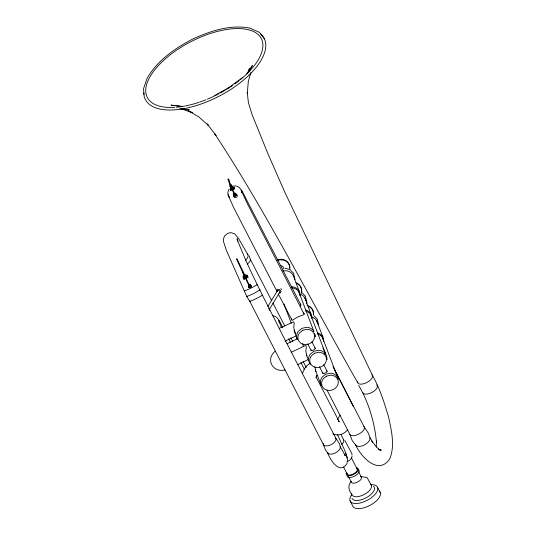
<?xml version="1.0" encoding="UTF-8"?>
<svg xmlns="http://www.w3.org/2000/svg" width="536" height="536" viewBox="0 0 536 536"><rect width="100%" height="100%" fill="white"/><g stroke="black" fill="none" stroke-linecap="round" stroke-linejoin="round"><path stroke-width="0.8" d="M233.495 185.992C239.029 184.907 241.924 190.508 243.9 194.635L300.924 304.93L300.274 306.116M241.408 190.997L241.944 192.545L241.12 190.126L247.264 203.499L304.274 314.498L297.661 317.01L292.127 320.407L278.318 294.003M322.88 347.985L325.459 352.969L324.809 354.155M230.413 188.927L230.849 190.736L230.413 188.927L230.627 186.716M376.252 446.917L376.433 441.054L376.507 442.522C374.61 422.562 368.862 402.69 358.651 385.371M311.912 341.794L315.309 348.367L314.451 349.519L312.327 350.557L311.054 350.437L311.108 349.72M323.764 364.721L327.161 371.294L326.31 372.453L324.18 373.485L322.906 373.364L322.96 372.647M247.297 93.418L248.342 81.157L250.888 72.481M302.525 373.733C303.389 369.398 306.317 365.492 310.11 363.261M248.135 72.923L249.468 68.38L248.155 72.266M247.317 275.873L247.967 277.293L244.061 279.196L243.324 276.924L243.987 275.698M351.18 495.371L351.804 493.535M340.139 415.065L337.445 419.742M306.311 303.939L306.867 302.552L305.406 296.187L301.895 292.555M250.098 287.423L250.118 287.383A1.146 1.139 0 0 0 250.587 285.521A1.146 1.139 0 0 0 248.691 285.882A1.146 1.139 0 0 0 249.823 287.443M244.617 274.894L236.986 258.774L236.443 258.848L247.109 281.748L250.078 287.658L250.54 287.397L250.078 287.618C248.717 284.12 247.331 280.757 245.582 276.958M249.387 285.045L250.473 287.45M229.033 188.953L227.854 192.397L228.303 195.573M347.301 462.963C340.199 475.687 330.069 460.042 327.637 452.712A7.008 3.571 -27.5 0 0 335.235 452.994A7.008 3.571 -27.5 0 0 340.219 446.589L339.456 443.647L335.925 438.354L282.7 335.395C266.968 303.671 249.99 272.576 237.227 239.485L237.79 241.133L237.187 238.654L237.301 240.476M351.261 481.362C347.368 485.683 348.748 490.695 352.118 494.855A10.767 4.965 -27.3 0 0 364.808 494.159A10.767 4.965 -27.3 0 0 370.671 484.403M249.307 71.1L252.416 65.499L246.728 73.834M267.853 306.525L277.481 290.566M269.219 309.687L279.685 292.334M247.967 277.293L246.647 275.303L246.989 275.162M347.603 429.684C344.454 434.247 337.888 436.405 332.836 433.785M245.093 274.66L245.059 274.171L244.275 274.439L245.689 277.125L245.233 277.353L243.82 274.66L243.136 275.109L243.579 275.397M275.189 351.207C265.173 359.401 272.891 373.11 285.145 369.9M317.037 375.428L316.381 376.118L316.669 375.716L316.153 377.78L316.086 376.942L339.322 421.859L338.196 420.847L338.765 421.075M247.022 296.234L246.761 296.495L249.736 301.272L323.349 444.471L325.62 450.381L328.186 453.476M249.006 285.226L248.738 285.474A1.333 1.327 0 0 0 249.81 287.691L250.218 287.638A1.434 1.434 0 0 0 250.808 285.293A1.434 1.434 0 0 0 248.436 285.748A1.434 1.434 0 0 0 249.85 287.705M250.459 287.47L250.734 287.222A1.333 1.327 0 0 0 249.649 285.031L249.307 285.098M235.15 195.225L235.418 195.01A1.333 1.119 -30.1 0 0 234.574 193.114L233.656 193.556A1.333 1.119 -30.1 0 0 234.5 195.452L235.224 195.191M232.034 189.556L234.875 195.593L235.525 195.191A1.333 1.119 -30.1 0 0 235.009 193.302M315.094 336.869L315.731 336.38L315.135 334.812M242.413 77.593L229.408 87.247L214.675 95.555M244.208 276.127L242.962 276.857L243.934 278.988L247.84 277.092L246.868 274.955M234.835 195.379L233.864 193.395L233.763 193.737A1.333 1.119 -30.1 0 0 234.607 195.633L234.942 195.56M235.25 195.405L234.835 195.513M229.837 184.585L227.82 179.131L228.276 178.903L229.08 179.768L230.299 185M230.212 186.354L229.609 185.684L230.252 185.155L231.847 188.438L232.302 188.21L230.715 184.933L231.532 184.746L231.941 186.468L233.736 187.312L234.755 188.84L233.455 189.469M230.54 185.912L229.897 186.441L231.076 187.788L230.701 189.684L234.024 188.069L232.229 187.225L231.82 185.503L231.003 185.69M242.976 271.745L242.513 271.966L244.161 275.115M244.463 276.074C242.641 276.61 245.736 276.991 244.094 277.916L243.967 278.331L247.29 276.717C245.414 277.34 246.238 275.062 244.919 275.846M246.185 278.412L245.723 278.633L245.126 277.179M296.663 335.697L285.052 341.124M287.035 343.817L297.333 338.806M291.135 352.32L305.734 345.392L306.331 346.966L305.822 351.127L306.88 356.031M297.962 364.554L308.267 359.542M233.716 194.89A1.146 0.965 -30.1 0 0 234.788 195.774L235.076 195.707A1.146 0.965 -30.1 0 0 235.619 193.972M233.736 187.312L234.319 187.687M279.464 328.287L293.627 321.794L294.224 323.362L293.715 327.523L295.47 333.754M379.093 449.537L381.116 449.697L378.376 449.181M180.21 106.195L170.951 105.13L181.985 106.409M179.694 108.701L189.282 109.813L181.543 108.929L192.458 112.654L187.955 110.537L198.876 116.975L208.33 125.391L207.479 124.258M243.324 276.924L243.083 277.065M260.148 289.849L253.428 293.768L246.761 296.495L226.366 250.325L223.432 241.321L223.318 239.498L224.484 236.081L227.217 233.709L229.502 232.818L231.318 232.711L234.735 233.897L238.688 238.654L247.954 254.835M272.75 315.744C278.693 316.448 280.174 323.349 282.834 327.59M245.14 275.135L246.647 275.303M284.871 268.235L290.043 269.628L293.554 273.26L295.008 279.625M379.515 449.724L381.076 450.89L376.674 447.279L371.837 441.001L372.641 442.146L369.947 437.51L368.145 432.813L364.366 427.279L334.203 368.929M314.793 347.924L315.309 348.367M326.645 370.852L327.161 371.294M344.494 455.017L345.392 455.821L340.213 446.595M313.748 315.483L317.258 319.114L318.719 325.479M356.192 445.637L352.313 440.786L349.861 434.334L326.973 390.074M207.124 123.776L216.048 135.541L214.507 133.498C267.31 213.569 310.27 299.517 357.74 382.724M264.355 38.873L259.464 32.381L249.95 28.14C230.42 24.314 210.782 30.874 193.127 38.833C175.125 48.16 157.577 60.287 147.179 78.142L143.501 88.795L144.298 97.284L144.78 98.148A66.799 30.787 -27.3 0 0 222.748 94.249A66.799 30.787 -27.3 0 0 260.55 33.815M345.063 440.8L351.897 453.664L351.991 454.675M300.314 304.059L300.924 304.93M303.678 312.924L304.287 313.795M324.85 352.105L325.459 352.969M249.099 255.773L250.258 259.203L271.732 300.743M228.865 196.344L229.817 197.818M235.331 195.372L232.557 189.282M234.815 195.312L235.076 195.707M234.507 195.385L234.788 195.774M355.549 444.766C360.882 456.933 378.885 476.102 389.907 458.481C395.153 445.248 391.387 430.663 388.667 417.323C384.406 403.072 379.91 388.439 372.527 375.528L284.884 192.404L268.034 153.986L252.282 115.119L248.429 102.791L247.237 92.299M332.983 366.45L353.365 406.502M230.715 184.933L232.302 188.21M307.657 343.864L311.054 350.437M319.51 366.792L322.906 373.364M276.784 291.048L233.549 207.378L227.954 194.541M377.592 487.398L380.245 492.524M371.455 485.449L367.348 477.978L365.961 477.328L360.319 476.437A5.601 2.58 -27.3 0 1 358.611 481.482A5.601 2.58 -27.3 0 1 351.388 482.219L348.46 476.551M272.884 302.967L284.77 325.962M290.907 337.834L292.824 341.539M303.182 361.565L306.25 367.502M340.762 434.261L343.831 440.197M351.422 457.918L357.257 469.214M358.524 471.653L361.452 477.321M288.603 338.745L290.525 342.464M300.904 362.544L304.368 369.237M343.549 467.05L347.194 474.112M350.055 500.792L352.708 505.924A15.33 7.069 -27.3 0 0 370.778 504.932A15.33 7.069 -27.3 0 0 379.126 491.036M230.306 183.875L232.222 188.243L231.766 188.464L231.646 188.009M337.466 434.361C340.956 443.185 346.517 451.627 347.656 461.168M243.411 277.775L244.061 279.196M231.117 186.749L231.277 187.138M316.81 321.071L322.886 337.064M322.659 338.002L337.633 377.424M304.957 298.143L311.034 314.136M326.203 354.845L327.168 359.576M310.806 315.074L325.781 354.497A9.159 8.114 -20.8 0 0 318.438 350.249L313.828 351.281L310.217 354.249A9.159 8.114 -20.8 0 0 308.649 360.493M299.182 291.209L293.105 275.216A9.708 8.603 -20.8 0 0 282.82 270.968M298.954 292.147L313.929 331.57A9.159 8.114 -20.8 0 0 306.585 327.315L301.969 328.354L298.358 331.322A9.159 8.114 -20.8 0 0 296.716 335.429M315.315 369.967L321.185 385.424A9.159 8.114 -20.8 0 1 322.069 377.177L325.68 374.208L330.29 373.177A9.159 8.114 -20.8 0 1 338.323 379.428M306.398 354.772L309.332 362.497M283.973 304.013L291.316 323.335M293.956 330.297L297.48 339.569A9.159 8.114 -20.8 0 1 296.676 336.126M281.46 327.59L278.82 320.635L279.323 322.906M345.687 453.228L346.216 454.769M346.718 456.21L347.295 457.885M234.111 187.285L234.547 188.431L230.641 190.327L230.205 189.181M228.537 196.243L228.832 197.114M314.88 366.698L315.939 371.602M302.773 343.596L303.396 346.591M291.53 318.84L291.711 319.918M335.375 437.59A7.008 3.571 -27.5 0 1 330.947 444.746A7.008 3.571 -27.5 0 1 323.221 443.507M249.977 301.031A7.149 0.429 -26.1 0 0 250.52 301.125L252.778 300.194A6.934 0.415 -26.1 0 0 259.069 297.138L261.414 295.825A7.149 0.429 -26.1 0 0 262.124 295.122M373.445 486.226A12.429 5.729 -27.3 0 1 366.671 497.488A12.429 5.729 -27.3 0 1 352.025 498.292M371.776 484.665A15.33 7.069 -27.3 0 1 375.682 493.643A15.33 7.069 -27.3 0 1 356.909 503.485A15.33 7.069 -27.3 0 1 351.368 495.371M356.849 468.672A5.601 2.58 -27.3 0 1 353.15 474.085A5.601 2.58 -27.3 0 1 347.127 473.395M356.889 467.673A6.7 3.089 -27.3 0 1 353.331 474.561A6.7 3.089 -27.3 0 1 346.464 472.745M358.651 469.811A6.7 3.089 -27.3 0 1 355 475.888A6.7 3.089 -27.3 0 1 347.107 476.323M343.321 439.513A7.002 3.229 -27.3 0 1 341.687 444.351M351.951 455.895A7.002 3.229 -27.3 0 1 346.812 461.992M250.258 259.203A7.002 3.229 -27.3 0 1 247.203 264.067M247.344 253.977A7.089 4.027 -27.8 0 1 247.176 258.365A6.968 3.96 -27.8 0 1 245.233 260.355M174.81 107.361A64.146 29.567 -27.3 0 1 157.785 66.263A64.146 29.567 -27.3 0 1 245.461 29.132A64.146 29.567 -27.3 0 1 240.476 79.549M239.264 80.534A64.146 29.567 -27.3 0 1 234.795 83.924M232.798 85.331A64.146 29.567 -27.3 0 1 230.091 87.16M229.408 87.603A64.146 29.567 -27.3 0 1 226.614 89.365M225.187 90.222A64.146 29.567 -27.3 0 1 220.068 93.13M218.581 93.921A64.146 29.567 -27.3 0 1 207.244 99.227M205.703 99.857A64.146 29.567 -27.3 0 1 199.58 102.115M198.782 102.383A64.146 29.567 -27.3 0 1 185.382 105.954M184.632 106.101A64.146 29.567 -27.3 0 1 176.391 107.247M371.924 374.724A8.234 3.792 -27.3 0 1 366.49 382.691A8.234 3.792 -27.3 0 1 357.639 381.679M143.903 94.51A66.799 30.787 -27.3 0 1 143.789 92.936M376.728 384.902A8.074 3.725 -27.3 0 1 372.332 392.225A8.074 3.725 -27.3 0 1 362.812 392.747M277.393 291.618A1.427 1.005 31.1 0 1 278.003 290.331A1.427 1.005 31.1 0 1 279.779 291.283A1.427 1.005 31.1 0 1 279.169 292.569M268.757 308.609A2.378 1.675 31.1 0 1 269.729 310.471M276.77 291.443A2.378 1.675 31.1 0 1 277.789 289.293A2.378 1.675 31.1 0 1 280.743 290.88A2.378 1.675 31.1 0 1 279.732 293.031M280.804 288.643A2.378 1.675 31.1 0 1 281.554 289.541M249.535 287.39A1.146 1.139 0 0 1 248.798 285.675A1.146 1.139 0 0 1 250.66 285.567A1.146 1.139 0 0 1 250.124 287.356M248.751 284.542A1.936 1.936 23.7 0 1 250.687 284.435M234.989 193.369A1.253 1.052 -30.1 0 1 234.922 195.493L234.607 195.566A1.253 1.052 -30.1 0 1 233.475 194.876M233.488 194.313A1.253 1.052 -30.1 0 1 234.071 193.583M235.525 194.065A1.146 0.965 -30.1 0 1 235.934 195.312A1.146 0.965 -30.1 0 1 234.547 195.982A1.146 0.965 -30.1 0 1 233.897 194.856M235.673 193.831A1.434 1.206 -30.1 0 1 235.27 196.176L234.922 196.256A1.434 1.206 -30.1 0 1 233.629 194.816M234.989 193.737A1.434 1.206 -30.1 0 1 235.344 193.737M236.852 194.588A1.936 1.635 -30.1 0 1 235.927 197.529L235.458 197.637A1.936 1.635 -30.1 0 1 233.629 196.143M349.861 434.334A7.966 3.672 -27.3 0 0 352.916 435.755A8.12 3.739 -27.3 0 0 363.173 430.763A7.966 3.672 -27.3 0 0 363.783 426.495M369.9 437.53A8.033 4.141 -28.7 0 1 364.266 445.027A8.033 4.141 -28.7 0 1 355.576 444.753M256.965 284.583A7.149 0.429 -26.1 0 1 256.255 285.286L253.91 286.599A6.934 0.415 -26.1 0 1 247.619 289.661L245.361 290.586A7.149 0.429 -26.1 0 1 244.577 290.733M291.611 287.892A9.159 8.114 -20.8 0 1 299.738 294.874M314.612 333.573A9.159 8.114 -20.8 0 1 314.733 335.013M291.396 286.7A9.708 8.603 -20.8 0 1 299.993 295.597M280.603 265.675A3.31 2.935 -20.8 0 1 283.537 268.71M277.635 260.402A9.782 8.67 -20.8 0 1 289.889 268.811M277.4 259.793A9.782 8.67 -20.8 0 1 289.661 268.201M277.038 260.087A7.531 6.673 -20.8 0 1 280.127 259.545M305.761 311.141A9.159 8.114 -20.8 0 1 311.59 317.801M305.681 309.969A9.708 8.603 -20.8 0 1 311.845 318.525M310.579 364.232A9.159 8.114 -20.8 0 1 309.681 363.1M299.611 293.976A9.708 8.603 -20.8 0 1 305.688 300.267M296.328 283.356A9.782 8.67 -20.8 0 1 301.44 293.252M296.093 282.747A9.782 8.67 -20.8 0 1 301.513 291.128M317.614 334.069A9.159 8.114 -20.8 0 1 323.442 340.729M317.54 332.896A9.708 8.603 -20.8 0 1 323.697 341.459M311.463 316.903A9.708 8.603 -20.8 0 1 317.54 323.195M308.18 306.291A9.782 8.67 -20.8 0 1 313.6 314.666M307.155 305.426A9.782 8.67 -20.8 0 1 313.366 314.056M302.773 330.276L299.43 333.03A8.489 7.524 -20.8 0 0 302.619 344.112A8.489 7.524 -20.8 0 0 314.297 338.43A8.489 7.524 -20.8 0 0 307.054 329.318L302.773 330.276M314.632 353.204L311.282 355.958A8.489 7.524 -20.8 0 0 314.471 367.039A8.489 7.524 -20.8 0 0 326.156 361.358A8.489 7.524 -20.8 0 0 318.907 352.246L314.632 353.204M326.484 376.131L323.134 378.885A8.489 7.524 -20.8 0 0 326.324 389.967A8.489 7.524 -20.8 0 0 338.008 384.285A8.489 7.524 -20.8 0 0 330.759 375.173L326.484 376.131"/></g></svg>
